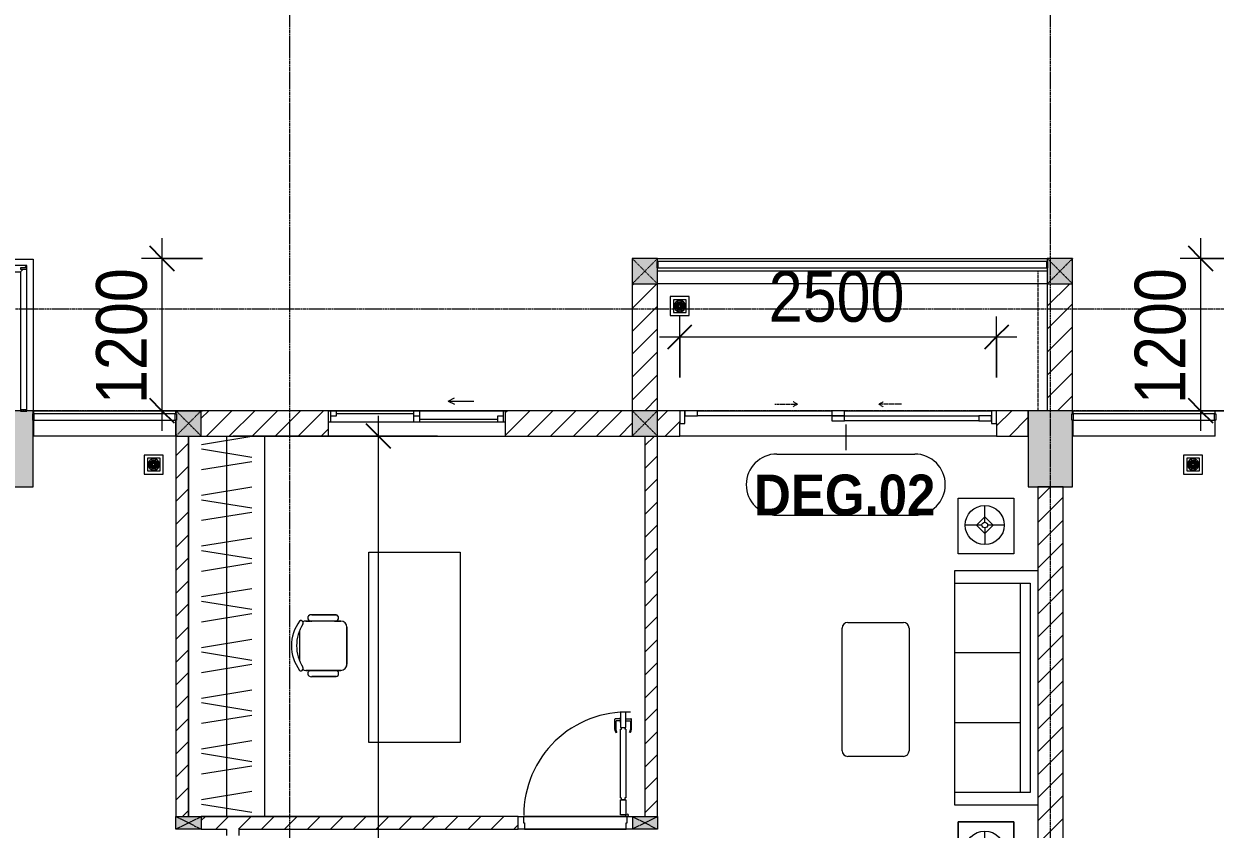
# Model space of a CAD drawing. Header units: millimetres. Extents: x 1591 to 239243, y -15958 to 82755.
# Drawn here: x 154851 to 164251, y 41237 to 47587 of the extents above; entities that cross this region are included whole.
import ezdxf

# ---------------------------------------------------------------- set-up
doc = ezdxf.new("R2010")
doc.units = ezdxf.units.MM
for name, pattern in [('Dash 1_8_', [6.35, 3.175, -3.175]), ('Dash_2_', [6, 3, -3]), ('Grid Line', [22.225, 12.7, -3.175, 3.175, -3.175])]:
    doc.linetypes.add(name, pattern=pattern)
for name, color, linetype, lineweight in [('0-1', 250, 'Continuous', 5), ('A-ANNO-DIMS', 211, 'Continuous', 9), ('A-ANNO-DIMS-160', 211, 'Continuous', 9), ('A-AREA', 32, 'Dash 1_8_', 9), ('A-DETL-GENF-1', 9, 'Continuous', 9), ('A-DOOR', 31, 'Continuous', 9), ('A-DOOR-1', 254, 'Continuous', 9), ('A-DOOR-2', 9, 'Continuous', 9), ('A-DOOR-FRAM', 31, 'Continuous', 9), ('A-DOOR-HDLN', 31, 'Dash_2_', 9), ('A-DOOR-IDEN', 31, 'Continuous', 9), ('A-FLOR-1', 7, 'Continuous', 9), ('A-FLOR-2', 9, 'Continuous', 9), ('A-FLOR-HRAL', 11, 'Continuous', 9), ('A-FLOR-HRAL-1', 254, 'Continuous', 9), ('A-FLOR-HRAL-2', 9, 'Continuous', 9), ('A-GLAZ', 151, 'Continuous', 9), ('A-WALL', 113, 'Continuous', 9), ('A-WALL-1', 253, 'Continuous', 18), ('A-WALL-2', 9, 'Continuous', 9), ('A-WALL-3', 113, 'Continuous', 18), ('A-WALL-PATT-1', 10, 'Continuous', 9), ('A-WALL-PATT-2', 111, 'Continuous', 9), ('I-FURN', 30, 'Continuous', 9), ('I-FURN-1', 254, 'Continuous', 9), ('M-EQPM-1', 254, 'Continuous', 9), ('S-COLS', 52, 'Continuous', 9), ('S-COLS-1', 52, 'Continuous', 5), ('S-COLS-2', 250, 'Continuous', 18), ('S-COLS-4', 254, 'Continuous', 9), ('S-COLS-5', 253, 'Continuous', 18), ('S-COLS-6', 52, 'Continuous', 18), ('S-COLS-HDLN', 52, 'Dash_2_', 9), ('S-COLS-HDLN-1', 9, 'Dash_2_', 9), ('S-GRID-1', 1, 'Grid Line', 9)]:
    doc.layers.add(name, color=color, linetype=linetype, lineweight=lineweight)
doc.styles.add('Arial_B_4', font='arialbd_0.ttf', dxfattribs={"width": 0.9, "height": 320})
doc.styles.add('UTM Avo', font='UTM Avo.ttf', dxfattribs={"width": 0.9, "height": 400})
doc.dimstyles.new('1_Dim_chi_tiet_2_5', dxfattribs={"dimscale": 304.8, "dimtxt": 399.720379, "dimasz": 0.629921, "dimexe": 0.524934, "dimexo": 0.0625, "dimgap": 0.052493, "dimtad": 1, "dimdec": 0, "dimrnd": 5, "dimzin": 0, "dimdsep": 46, "dimtxsty": 'UTM Avo', "dimblk1": 'OBLIQUE', "dimblk2": 'OBLIQUE', "dimsah": 1, "dimcen": 0.09, "dimdle": 0.524934, "dimazin": 0, "dimtfac": 1, "dimtdec": 4, "dimtix": 1, "dimtmove": 0, "dimatfit": 3, "dimfxl": 1.049869, "dimfxlon": 1, "dimtvp": 1, "dimtolj": 1, "dimtzin": 0, "dimarcsym": 2})
doc.dimstyles.new('1_Dim_chi_tiet_2_5_1', dxfattribs={"dimscale": 304.8, "dimtxt": 399.720379, "dimasz": 0.629921, "dimexe": 0.524934, "dimexo": 0.0625, "dimgap": 0.052493, "dimtad": 1, "dimdec": 0, "dimrnd": 5, "dimzin": 0, "dimdsep": 46, "dimtxsty": 'UTM Avo', "dimblk1": 'OBLIQUE', "dimblk2": 'OBLIQUE', "dimsah": 1, "dimcen": 0.09, "dimdle": 0.524934, "dimazin": 0, "dimtfac": 1, "dimtdec": 4, "dimtix": 1, "dimtmove": 0, "dimatfit": 3, "dimfxl": 1.049869, "dimfxlon": 1, "dimtvp": 1, "dimtolj": 1, "dimtzin": 0, "dimarcsym": 2})
pattern_1 = [(45, (0, 0), (-90.50967, 90.50967), [])]
pattern_2 = [(45, (101998.83, 0), (-90.50967, 90.50967), [])]

# ---------------------------------------------------------------- blocks, each defined once
blk = doc.blocks.new('NCV_TKTC_KET CAU_rvt-1-TKCS_MB TẦNG 5')
at = {"layer": 'S-COLS-1'}
for points in [[(52927.6, 43936.9), (52927.6, 44462), (52922.6, 44462), (52922.6, 44512), (52927.6, 44512), (52927.6, 44536.9), (52877.6, 44535.3), (52877.6, 44532.4), (52827.6, 44532.4), (52827.6, 44536.9), (52577.6, 44535.3), (52577.6, 43936.9), (52891.4, 43936.9)], [(61052.6, 43936.9), (61127.6, 43936.9), (61127.5, 44462), (61122.6, 44462), (61122.6, 44512), (61127.6, 44512), (61127.5, 44536.9), (60777.6, 44536.9), (60777.6, 43936.9), (60951.5, 43936.9)]]:
    blk.add_hatch(color=256, dxfattribs=at).paths.add_polyline_path(points)
at = {"layer": 'A-FLOR-1'}
for p, q in [((52932.6, 44535.3), (52927.6, 44535.3)), ((61132.6, 44536.9), (61127.6, 44536.9))]:
    blk.add_line(p, q, dxfattribs=at)
at = {"layer": 'S-COLS-2'}
for p, q in [((52927.6, 44536.9), (52877.6, 44536.9)), ((52927.6, 44512), (52927.6, 44536.9)), ((52927.6, 43936.9), (52927.6, 44462)), ((61127.6, 44536.9), (60777.6, 44536.9)), ((60777.6, 44536.9), (60777.6, 43936.9)), ((61127.6, 44512), (61127.6, 44536.9)), ((61127.6, 43936.9), (61127.6, 44462)), ((52577.6, 43936.9), (52927.6, 43936.9)), ((60777.6, 43936.9), (61127.6, 43936.9))]:
    blk.add_line(p, q, dxfattribs=at)
blk = doc.blocks.new('DOOR_CW_01 CANH MO-PANEL KINH - DIW_01-900x2200-CỬA GỖ VÂN LAMINATE-553375-TKCS_MB TẦNG 5')
at = {"layer": 'A-DETL-GENF-1'}
for p, q in [((-397, -182), (-397, -62)), ((-397, -62), (-357, -62)), ((-357, -62), (-357, -182)), ((-357, -182), (-397, -182)), ((-391, -196), (-391, -182)), ((-391, -182), (-363, -182)), ((-363, -182), (-363, -196)), ((-397, -196), (-391, -196)), ((-397, -738), (-397, -196)), ((-357, -196), (-363, -196)), ((-357, -196), (-357, -738)), ((-442, -737), (-442, -816.5)), ((-434, -799.5), (-434, -737)), ((-433.9, -711.2), (-427.3, -715.8)), ((-397, -738), (-391, -738)), ((-391, -752), (-391, -738)), ((-357, -738), (-363, -738)), ((-363, -738), (-363, -752)), ((-320.1, -711.2), (-326.7, -715.8)), ((-320, -799.5), (-320, -737)), ((-312, -737), (-312, -816.5)), ((-399, -820.5), (-438, -820.5)), ((-399, -803.5), (-430, -803.5)), ((-399, -792.2), (-399, -831.8)), ((-397, -792.2), (-399, -792.2)), ((-399, -831.8), (-397, -831.8)), ((-357, -752), (-397, -752)), ((-397, -752), (-397, -872)), ((-397, -792.2), (-397, -831.8)), ((-363, -752), (-391, -752)), ((-357, -872), (-357, -752)), ((-357, -792.2), (-357, -831.8)), ((-357, -792.2), (-355, -792.2)), ((-355, -831.8), (-357, -831.8)), ((-355, -792.2), (-355, -831.8)), ((-355, -803.5), (-324, -803.5)), ((-355, -820.5), (-316, -820.5)), ((-397, -872), (-357, -872))]:
    blk.add_line(p, q, dxfattribs=at)
blk.add_circle((-407, -60), 10, dxfattribs=at)
for centre, radius, start, end in [((-407, -60), 814, 268, 0), ((-397, -737), 45, 145, 180), ((-397, -737), 37, 145, 180), ((-357, -737), 37, 0, 35), ((-357, -737), 45, 360, 35), ((-438, -816.5), 4, 180, 270), ((-430, -799.5), 4, 180, 270), ((-324, -799.5), 4, 270, 0), ((-316, -816.5), 4, 270, 0)]:
    blk.add_arc(centre, radius, start, end, dxfattribs=at)
at = {"layer": 'A-DOOR-2'}
for p, q in [((-450, -50), (-450, 50)), ((-450, 50), (-400, 50)), ((-400, 50), (-400, 0)), ((400, 0), (400, 50)), ((400, 50), (450, 50)), ((450, 50), (450, -50)), ((-410, -50), (-450, -50)), ((-410, 0), (-410, -50)), ((-400, 0), (-410, 0)), ((-407, -50), (-382, -50)), ((410, 0), (400, 0)), ((410, -50), (410, 0)), ((450, -50), (410, -50))]:
    blk.add_line(p, q, dxfattribs=at)
blk = doc.blocks.new('TU DO LV A - TU DO LV A-V51-TKCS_MB TẦNG 5')
at = {"layer": 'I-FURN'}
for p, q in [((0, 0), (3000, 0)), ((4.3, -101), (68.9, -499)), ((169, -101), (104.4, -499)), ((202.5, -101), (267.1, -499)), ((404.3, -101), (468.9, -499)), ((569, -101), (504.4, -499)), ((602.5, -101), (667.1, -499)), ((804.3, -101), (868.9, -499)), ((969, -101), (904.4, -499)), ((1002.5, -101), (1067.1, -499)), ((1204.3, -101), (1268.9, -499)), ((1369, -101), (1304.4, -499)), ((1402.5, -101), (1467.1, -499)), ((1604.3, -101), (1668.9, -499)), ((1769, -101), (1704.4, -499)), ((1802.5, -101), (1867.1, -499)), ((2004.3, -101), (2068.9, -499)), ((2169, -101), (2104.4, -499)), ((2202.5, -101), (2267.1, -499)), ((2404.3, -101), (2468.9, -499)), ((2569, -101), (2504.4, -499)), ((2602.5, -101), (2667.1, -499)), ((2804.3, -101), (2868.9, -499)), ((2969, -101), (2904.4, -499)), ((0, -300), (3000, -300))]:
    blk.add_line(p, q, dxfattribs=at)
at = {"layer": 'I-FURN-1'}
blk.add_line((0, 0), (3000, 0), dxfattribs=at)
blk = doc.blocks.new('BAN LV A - BAN LV A_dwg_ban hoc2-348006-TKCS_MB TẦNG 5')
at = {"layer": 'I-FURN'}
for p, q in [((-194.4, 388.8), (-194.4, 113.4)), ((145.8, 437.4), (-145.8, 437.4)), ((194.4, 113.4), (194.4, 388.8)), ((-243, 354.4), (-243, 162)), ((194.4, 351.4), (194.4, 150.8)), ((243.7, 162), (243.7, 354.4)), ((-120.5, 64.8), (120.5, 64.8))]:
    blk.add_line(p, q, dxfattribs=at)
at = {"layer": 'I-FURN', "flags": 128}
blk.add_lwpolyline([(-737.8, 610.5), (-737.8, 1330.5), (-154.9, 1330.5), (762.2, 1330.5), (762.2, 610.5)], close=True, dxfattribs=at)
at = {"layer": 'I-FURN'}
for centre, radius, start, end in [((-145.8, 388.8), 48.6, 90, 180), ((145.8, 388.8), 48.6, 360, 90), ((-218.7, 347.3), 25.3, 343.7398, 163.7398), ((219.4, 347.3), 25.3, 16.2602, 170.70537), ((-218.7, 154.9), 25.3, 163.7398, 16.2602), ((-145.8, 113.4), 48.6, 180, 207.58444), ((145.8, 113.4), 48.6, 332.41556, 0), ((219.4, 154.9), 25.3, 189.29463, 16.2602), ((-180.2, 75.4), 17.8, 57.97259, 216.69006), ((0, 324), 324, 233.1301, 306.8699), ((0, 359.3), 318.2, 237.57575, 302.42425), ((180.2, 75.4), 17.8, 323.30994, 122.02741)]:
    blk.add_arc(centre, radius, start, end, dxfattribs=at)
blk = doc.blocks.new('BAN LV A - BAN LV A_dwg-348005-TKCS_MB TẦNG 5')
at = {"extrusion": (0, 0, -1), "zscale": -1, "rotation": 180}
blk.add_blockref('BAN LV A - BAN LV A_dwg_ban hoc2-348006-TKCS_MB TẦNG 5', (-729, 1383.7), dxfattribs=at)
blk = doc.blocks.new('BAN LV A - BAN LV A-401069-TKCS_MB TẦNG 5')
at = {"layer": 'I-FURN-1'}
for p, q in [((-8.8, -53.2), (1491.2, -53.2)), ((-8.8, -773.2), (-8.8, -53.2)), ((1491.2, -53.2), (1491.2, -773.2)), ((1491.2, -773.2), (-8.8, -773.2)), ((486, -1221.7), (486, -1029.3)), ((534.6, -1029.3), (534.6, -994.9)), ((583.2, -946.3), (874.8, -946.3)), ((923.4, -994.9), (923.4, -1032.3)), ((972.7, -1029.3), (972.7, -1221.7)), ((534.6, -1270.3), (534.6, -1235.9)), ((923.4, -1232.9), (923.4, -1270.3))]:
    blk.add_line(p, q, dxfattribs=at)
for centre, radius, start, end in [((510.3, -1036.4), 25.3, 16.2602, 163.7398), ((583.2, -994.9), 48.6, 90, 180), ((874.8, -994.9), 48.6, 0, 90), ((948.4, -1036.4), 25.3, 16.2602, 170.70537), ((510.3, -1228.8), 25.3, 163.7398, 343.7398), ((948.4, -1228.8), 25.3, 189.29463, 16.2602), ((548.9, -1308.3), 17.8, 119.40397, 216.69006), ((583.2, -1270.3), 48.6, 180, 207.58444), ((874.8, -1270.3), 48.6, 332.41556, 0), ((909.2, -1308.3), 17.8, 323.30994, 60.59603), ((729, -1059.7), 324, 233.1301, 306.8699)]:
    blk.add_arc(centre, radius, start, end, dxfattribs=at)
at = {"extrusion": (0, 0, -1), "zscale": -1, "rotation": 180}
blk.add_blockref('BAN LV A - BAN LV A_dwg-348005-TKCS_MB TẦNG 5', (0, 0), dxfattribs=at)
blk = doc.blocks.new('LOBBY_SOFA_1 - LOBBY_SOFA_1-V42-TKCS_MB TẦNG 5')
at = {"layer": 'I-FURN'}
for p, q in [((-2172.3, 1064.5), (-2172.3, 1504.5)), ((-2128.3, 1548.5), (-1160.3, 1548.5)), ((-1116.3, 1504.5), (-1116.3, 1064.5)), ((-1160.3, 1020.5), (-2128.3, 1020.5)), ((-2556, 660), (-708, 660)), ((-2556, 4.9), (-2556, 660)), ((-2457, 66), (-2457, 660)), ((-1907, 143), (-1907, 660)), ((-1357, 143), (-1357, 660)), ((-807, 660), (-807, 66)), ((-708, 660), (-708, 4.9)), ((-2688.2, 633.5), (-3128.2, 633.5)), ((-3128.2, 633.5), (-3128.2, 193.5)), ((-2915.4, 445), (-2915.4, 577)), ((-2688.2, 193.5), (-2688.2, 633.5)), ((-575.9, 633.5), (-135.9, 633.5)), ((-575.9, 193.5), (-575.9, 633.5)), ((-348.6, 445), (-348.6, 577)), ((-135.9, 633.5), (-135.9, 193.5)), ((-2981.4, 423), (-2915.4, 489)), ((-2915.4, 489), (-2849.4, 423)), ((-348.6, 489), (-414.6, 423)), ((-282.6, 423), (-348.6, 489)), ((-2937.4, 423), (-3069.4, 423)), ((-2915.4, 357), (-2981.4, 423)), ((-2849.4, 423), (-2915.4, 357)), ((-2915.4, 269), (-2915.4, 401)), ((-2893.4, 423), (-2761.4, 423)), ((-370.6, 423), (-502.6, 423)), ((-414.6, 423), (-348.6, 357)), ((-348.6, 357), (-282.6, 423)), ((-348.6, 269), (-348.6, 401)), ((-326.6, 423), (-194.6, 423)), ((-3128.2, 193.5), (-2688.2, 193.5)), ((-135.9, 193.5), (-575.9, 193.5)), ((-807, 143), (-2457, 143)), ((-807, 66), (-2457, 66))]:
    blk.add_line(p, q, dxfattribs=at)
for centre, radius in [((-2915.4, 423), 154), ((-348.6, 423), 154), ((-2915.4, 423), 22), ((-348.6, 423), 22)]:
    blk.add_circle(centre, radius, dxfattribs=at)
for centre, start, end in [((-2128.3, 1504.5), 90, 180), ((-1160.3, 1504.5), 0, 90), ((-2128.3, 1064.5), 180, 270), ((-1160.3, 1064.5), 270, 0)]:
    blk.add_arc(centre, 44, start, end, dxfattribs=at)
at = {"layer": 'I-FURN-1'}
for p, q in [((-2172.3, 1064.5), (-2172.3, 1504.5)), ((-2128.3, 1548.5), (-1160.3, 1548.5)), ((-1116.3, 1504.5), (-1116.3, 1064.5)), ((-1160.3, 1020.5), (-2128.3, 1020.5)), ((-2556, 660), (-708, 660)), ((-2556, 4.9), (-2556, 660)), ((-708, 660), (-708, 4.9)), ((-3128.2, 633.5), (-2688.2, 633.5)), ((-3128.2, 193.5), (-3128.2, 633.5)), ((-2688.2, 633.5), (-2688.2, 193.5)), ((-575.9, 633.5), (-135.9, 633.5)), ((-575.9, 193.5), (-575.9, 633.5)), ((-135.9, 633.5), (-135.9, 193.5)), ((-2688.2, 193.5), (-3128.2, 193.5)), ((-135.9, 193.5), (-575.9, 193.5))]:
    blk.add_line(p, q, dxfattribs=at)
for centre, start, end in [((-2128.3, 1504.5), 90, 180), ((-1160.3, 1504.5), 0, 90), ((-2128.3, 1064.5), 180, 270), ((-1160.3, 1064.5), 270, 0)]:
    blk.add_arc(centre, 44, start, end, dxfattribs=at)
blk = doc.blocks.new('THU NUOC - THU NUOC-461820-TKCS_MB TẦNG 5')
at = {"layer": 'M-EQPM-1'}
for p, q in [((-66.3, 70.6), (-66.3, -79.4)), ((83.7, 70.6), (-66.3, 70.6)), ((58.7, 45.6), (-41.3, 45.6)), ((-41.3, 45.6), (-41.3, -54.4)), ((-23.3, 10.8), (40.9, 10.8)), ((40.9, 4.8), (-23.3, 4.8)), ((-11, 23.3), (28.5, 23.3)), ((28.5, 17.3), (-11, 17.3)), ((-1.1, 35.6), (18.5, 35.6)), ((18.5, 29.6), (-1.1, 29.6)), ((58.7, -54.4), (58.7, 45.6)), ((83.7, -79.4), (83.7, 70.6)), ((-66.3, -79.4), (83.7, -79.4)), ((-41.3, -54.4), (58.7, -54.4)), ((-23.3, -1.2), (0.7, -1.2)), ((0.7, -7.2), (-23.3, -7.2)), ((-23.3, -13.6), (40.9, -13.6)), ((40.9, -19.6), (-23.3, -19.6)), ((-11, -26.1), (28.5, -26.1)), ((28.5, -32.1), (-11, -32.1)), ((-1.1, -38.5), (18.5, -38.5)), ((18.5, -44.5), (-1.1, -44.5)), ((0.7, -1.2), (0.7, -7.2)), ((16.7, -1.2), (40.9, -1.2)), ((16.7, -7.2), (16.7, -1.2)), ((40.9, -7.2), (16.7, -7.2))]:
    blk.add_line(p, q, dxfattribs=at)
for centre, radius, start, end in [((8.7, -4.4), 45, 0, 180), ((8.7, -4.4), 45, 0, 180), ((-23.3, 7.8), 3, 90, 270), ((-11, 20.3), 3, 90, 270), ((-1.1, 32.6), 3, 90, 270), ((18.5, 32.6), 3, 270, 90), ((28.5, 20.3), 3, 270, 90), ((40.9, 7.8), 3, 270, 90), ((8.7, -4.4), 45, 180, 360), ((8.7, -4.4), 45, 180, 360), ((-23.3, -4.2), 3, 90, 270), ((-23.3, -16.6), 3, 90, 270), ((-11, -29.1), 3, 90, 270), ((-1.1, -41.5), 3, 90, 270), ((18.5, -41.5), 3, 270, 90), ((28.5, -29.1), 3, 270, 90), ((40.9, -4.2), 3, 270, 90), ((40.9, -16.6), 3, 270, 90)]:
    blk.add_arc(centre, radius, start, end, dxfattribs=at)
blk = doc.blocks.new('Railing - 50 x 10mm-901205-TKCS_MB TẦNG 5')
at = {"layer": 'A-FLOR-HRAL-2'}
for p, q in [((25, 5), (-25, 5)), ((-25, 5), (-25, -5)), ((25, -5), (25, 5)), ((-25, -5), (25, -5))]:
    blk.add_line(p, q, dxfattribs=at)
blk = doc.blocks.new('Railing - Railing-990885-TKCS_MB TẦNG 5')
at = {"layer": 'A-FLOR-HRAL-2'}
for p, q in [((31139.1, 35251.3), (30024.1, 35251.3)), ((30024.1, 35201.3), (31139.1, 35201.3))]:
    blk.add_line(p, q, dxfattribs=at)
at = {"extrusion": (0, 0, -1), "zscale": -1, "rotation": 270}
for p in [(-30019.1, 35226.3), (-31144.1, 35226.3)]:
    blk.add_blockref('Railing - 50 x 10mm-901205-TKCS_MB TẦNG 5', p, dxfattribs=at)
blk = doc.blocks.new('G1_SOF - BO TRU - 100x200-V80-TKCS_MB TẦNG 5')
at = {"layer": 'S-COLS'}
blk.add_hatch(color=256, dxfattribs=at).paths.add_polyline_path([(-50, 0), (-50, -98.4), (50, -98.4), (50, 100), (-50, 100)])
at = {"layer": 'S-COLS-5'}
for p, q in [((-50, 100), (50, 100)), ((-50, -98.4), (-50, 100)), ((50, 100), (50, -98.4))]:
    blk.add_line(p, q, dxfattribs=at)
at = {"layer": 'S-COLS-HDLN-1'}
for p, q in [((50, -100), (-50, 100)), ((-50, -100), (50, 100))]:
    blk.add_line(p, q, dxfattribs=at)
blk = doc.blocks.new('G1_SOF - BO TRU - 100x200-746114-TKCS_MB TẦNG 5')
at = {"layer": 'S-COLS'}
blk.add_hatch(color=256, dxfattribs=at).paths.add_polyline_path([(50, -100), (50, 100), (-50, 100), (-50, -100)])
at = {"layer": 'S-COLS-5'}
for p, q in [((-50, 100), (50, 100)), ((-50, -100), (-50, 100)), ((50, 100), (50, -100)), ((50, -100), (-50, -100))]:
    blk.add_line(p, q, dxfattribs=at)
at = {"layer": 'S-COLS-HDLN-1'}
for p, q in [((50, -100), (-50, 100)), ((-50, -100), (50, 100))]:
    blk.add_line(p, q, dxfattribs=at)
blk = doc.blocks.new('Railing - Railing-991078-TKCS_MB TẦNG 5')
at = {"layer": 'A-FLOR-HRAL-2'}
for p, q in [((39339.1, 35251.3), (38224.1, 35251.3)), ((38224.1, 35201.3), (39339.1, 35201.3))]:
    blk.add_line(p, q, dxfattribs=at)
at = {"extrusion": (0, 0, -1), "zscale": -1, "rotation": 270}
for p in [(-38219.1, 35226.3), (-39344.1, 35226.3)]:
    blk.add_blockref('Railing - 50 x 10mm-901205-TKCS_MB TẦNG 5', p, dxfattribs=at)
blk = doc.blocks.new('NCV_TKTC_TANG 5_rvt-1-TKCS_MB TẦNG 5')
at = {"layer": 'A-WALL-PATT-1'}
h = blk.add_hatch(dxfattribs=at)
h.set_pattern_fill('FP_1', color=256, style=0, pattern_type=2)
h.set_pattern_definition(pattern_1)
h.paths.add_polyline_path([(54052.6, 41336.9), (54152.6, 41336.9), (54152.6, 44336.9), (54052.6, 44336.9), (54052.6, 41336.9)])
h = blk.add_hatch(dxfattribs=at)
h.set_pattern_fill('FP_1', color=256, style=0, pattern_type=2)
h.set_pattern_definition(pattern_1)
h.paths.add_polyline_path([(57852.6, 41336.9), (57852.6, 44336.9), (57752.6, 44336.9), (57752.6, 41336.9)])
h = blk.add_hatch(dxfattribs=at)
h.set_pattern_fill('FP_1', color=256, style=0, pattern_type=2)
h.set_pattern_definition(pattern_1)
h.paths.add_polyline_path([(54252.6, 41236.9), (56754.2, 41236.9), (56754.2, 41336.9), (54252.6, 41336.9), (54252.6, 41303.6)])
at = {"layer": 'A-FLOR-2'}
for p, q in [((60927.6, 45536.9), (57852.6, 45536.9)), ((52932.6, 44336.9), (52927.6, 44336.9)), ((54152.6, 44336.9), (54152.6, 41336.9)), ((54752.6, 44336.9), (54503.4, 44336.9)), ((55252.6, 44336.9), (54752.6, 44336.9)), ((56115.4, 44336.9), (55252.6, 44336.9)), ((60527.6, 44336.9), (58027.6, 44336.9)), ((61132.6, 44336.9), (61127.6, 44336.9)), ((54152.6, 41336.9), (54252.6, 41336.9)), ((54252.6, 41336.9), (54752.6, 41336.9)), ((54752.6, 41336.9), (56115.4, 41336.9)), ((56794.2, 41336.9), (57614.2, 41336.9)), ((57614.2, 41336.9), (56794.2, 41336.9)), ((56804.2, 41236.9), (57604.2, 41236.9))]:
    blk.add_line(p, q, dxfattribs=at)
at = {"layer": 'A-WALL-1'}
for p, q in [((54052.6, 44336.9), (54052.6, 41336.9)), ((54152.6, 41336.9), (54152.6, 44336.9)), ((57752.6, 44336.9), (57752.6, 41336.9)), ((57852.6, 41336.9), (57852.6, 44336.9)), ((56754.2, 41336.9), (54252.6, 41336.9)), ((54252.6, 41236.9), (54452.6, 41236.9)), ((54452.6, 41236.9), (54452.6, 41186.9)), ((54552.6, 41236.9), (56754.2, 41236.9)), ((54552.6, 41186.9), (54552.6, 41236.9))]:
    blk.add_line(p, q, dxfattribs=at)
at = {"layer": 'A-WALL-2'}
for p, q in [((52932.6, 44536.9), (54052.2, 44536.9)), ((52932.6, 44512), (52932.6, 44536.9)), ((52932.6, 44336.9), (52932.6, 44462)), ((54052.2, 44512), (54052.2, 44536.9)), ((54052.2, 44336.9), (54052.2, 44462)), ((61132.6, 44536.9), (62252.2, 44536.9)), ((61132.6, 44512), (61132.6, 44536.9)), ((61132.6, 44336.9), (61132.6, 44462)), ((62252.2, 44512), (62252.2, 44536.9)), ((62252.2, 44336.9), (62252.2, 44462)), ((54052.2, 44336.9), (52932.6, 44336.9)), ((62252.2, 44336.9), (61132.6, 44336.9)), ((56794.2, 41336.9), (57614.2, 41336.9)), ((57604.2, 41236.9), (56804.2, 41236.9))]:
    blk.add_line(p, q, dxfattribs=at)
at = {"layer": 'A-DOOR-1', "rotation": 180}
blk.add_blockref('DOOR_CW_01 CANH MO-PANEL KINH - DIW_01-900x2200-CỬA GỖ VÂN LAMINATE-553375-TKCS_MB TẦNG 5', (57204.2, 41286.9), dxfattribs=at)
at = {"layer": 'A-FLOR-HRAL-1'}
for name in ['Railing - Railing-990885-TKCS_MB TẦNG 5', 'Railing - Railing-991078-TKCS_MB TẦNG 5']:
    blk.add_blockref(name, (22908.5, 9260.7), dxfattribs=at)
at = {"layer": 'I-FURN-1'}
for name, p, rotation in [('TU DO LV A - TU DO LV A-V51-TKCS_MB TẦNG 5', (54752.6, 44336.9), 270.0000000000002), ('LOBBY_SOFA_1 - LOBBY_SOFA_1-V42-TKCS_MB TẦNG 5', (60857.5, 43983.4), 89.99999999999972), ('BAN LV A - BAN LV A-401069-TKCS_MB TẦNG 5', (56347.4, 43412.7), 270.0000000000005)]:
    blk.add_blockref(name, p, dxfattribs=dict(at, rotation=rotation))
at = {"layer": 'M-EQPM-1'}
for p, rotation in [((58032.6, 45370.7), 269.9999999999999), ((53882.6, 44120.7), 270.0000000000002), ((62082.6, 44120.7), 270.0000000000002)]:
    blk.add_blockref('THU NUOC - THU NUOC-461820-TKCS_MB TẦNG 5', p, dxfattribs=dict(at, rotation=rotation))
at = {"layer": 'S-COLS-4', "rotation": 270.0000000000007}
for name, p in [('G1_SOF - BO TRU - 100x200-746114-TKCS_MB TẦNG 5', (54152.6, 41286.9)), ('G1_SOF - BO TRU - 100x200-V80-TKCS_MB TẦNG 5', (57752.6, 41286.9))]:
    blk.add_blockref(name, p, dxfattribs=at)
blk = doc.blocks.new('G1_SOF - BO TRU - 200x200-V20-TKCS_MB TẦNG 5')
at = {"layer": 'S-COLS'}
blk.add_hatch(color=256, dxfattribs=at).paths.add_polyline_path([(-100, -100), (100, -100), (100, 25.4), (95, 25.4), (95, 75.4), (100, 75.4), (100, 100), (-100, 100)])
at = {"layer": 'S-COLS-6'}
for p, q in [((100, 100), (-100, 100)), ((-100, 100), (-100, -100)), ((100, 75.4), (100, 100)), ((100, -100), (100, 25.4)), ((-100, -100), (100, -100))]:
    blk.add_line(p, q, dxfattribs=at)
at = {"layer": 'S-COLS-HDLN'}
for p, q in [((100, 100), (-100, -100)), ((-100, 100), (100, -100))]:
    blk.add_line(p, q, dxfattribs=at)
blk = doc.blocks.new('G1_SOF - BO TRU - 200x200-V21-TKCS_MB TẦNG 5')
at = {"layer": 'S-COLS'}
blk.add_hatch(color=256, dxfattribs=at).paths.add_polyline_path([(100, -100), (99.9, 100), (-100, 100), (-100, 75.4), (-95, 75.4), (-95, 25.4), (-100, 25.4), (-100, -100), (99.9, -100)])
at = {"layer": 'S-COLS-6'}
for p, q in [((100, 100), (-100, 100)), ((-100, 100), (-100, 75.4)), ((100, -100), (100, 100)), ((-100, 25.4), (-100, -100)), ((-100, -100), (100, -100))]:
    blk.add_line(p, q, dxfattribs=at)
at = {"layer": 'S-COLS-HDLN'}
for p, q in [((100, 100), (-100, -100)), ((-100, 100), (100, -100))]:
    blk.add_line(p, q, dxfattribs=at)
blk = doc.blocks.new('G1_SOF - BO TRU - 200x200-V24-TKCS_MB TẦNG 5')
at = {"layer": 'S-COLS'}
blk.add_hatch(color=256, dxfattribs=at).paths.add_polyline_path([(-75.8, -100), (100, -100), (100, 100), (-100, 99.4), (-100, 75.1), (-95.2, 75.1), (-95.2, 25.1), (-100, 25.1), (-100, -100)])
at = {"layer": 'S-COLS-6'}
for p, q in [((100, 100), (-100, 100)), ((-100, 100), (-100, 75.1)), ((100, -100), (100, 100)), ((-100, 25.1), (-100, -100)), ((-100, -100), (100, -100))]:
    blk.add_line(p, q, dxfattribs=at)
at = {"layer": 'S-COLS-HDLN'}
for p, q in [((100, 100), (-100, -100)), ((-100, 100), (100, -100))]:
    blk.add_line(p, q, dxfattribs=at)
blk = doc.blocks.new('G1_SOF - BO TRU - 200x200-3055083-TKCS_MB TẦNG 5')
at = {"layer": 'S-COLS'}
blk.add_hatch(color=256, dxfattribs=at).paths.add_polyline_path([(100, -100), (100, 100), (-100, 100), (-100, -100), (8.4, -100)])
at = {"layer": 'S-COLS-6'}
for p, q in [((100, 100), (-100, 100)), ((-100, 100), (-100, -100)), ((100, -100), (100, 100)), ((-100, -100), (100, -100))]:
    blk.add_line(p, q, dxfattribs=at)
at = {"layer": 'S-COLS-HDLN'}
for p, q in [((100, 100), (-100, -100)), ((-100, 100), (100, -100))]:
    blk.add_line(p, q, dxfattribs=at)
blk = doc.blocks.new('1_FAMILY RVT - W01-WxH 1400x1400xmm-389822-TKCS_MB TẦNG 5')
at = {"layer": 'A-GLAZ'}
for p, q in [((248.4, 172.39), (299.2, 197.79)), ((-700, 96.19), (-700, -103.81)), ((700, 96.19), (-700, 96.19)), ((-700, 96.19), (-636.5, 96.19)), ((-680.95, 96.19), (-680.95, 7.29)), ((-636.5, 96.19), (-22.225, 96.19)), ((-636.5, 96.19), (-636.5, 51.74)), ((-22.225, 7.29), (-22.225, 96.19)), ((-22.225, 96.19), (22.225, 96.19)), ((22.225, 96.19), (680.95, 96.19)), ((22.225, 96.19), (22.225, 7.29)), ((248.4, 172.39), (299.2, 146.99)), ((248.4, 172.39), (451.6, 172.39)), ((680.95, 96.19), (700, 96.19)), ((680.95, 96.19), (680.95, 7.29)), ((700, -103.81), (700, 96.19)), ((-700, 7.29), (-680.95, 7.29)), ((-636.5, 51.74), (-680.95, 51.74)), ((-680.95, 7.29), (-22.225, 7.29)), ((-636.5, 73.965), (-22.225, 73.965)), ((22.225, 51.74), (-22.225, 51.74)), ((-22.225, 7.29), (22.225, 7.29)), ((22.225, 29.515), (636.5, 29.515)), ((22.225, 7.29), (636.5, 7.29)), ((636.5, 51.74), (636.5, 7.29)), ((680.95, 51.74), (636.5, 51.74)), ((636.5, 7.29), (700, 7.29)), ((-700, -103.81), (700, -103.81))]:
    blk.add_line(p, q, dxfattribs=at)
blk = doc.blocks.new('DEG_02-DEG_03 - DEG_02-2500x2400mm-CỬA ĐI 02 CÁNH TRƯỢT-625766-TKCS_MB TẦNG 5')
at = {"layer": 'A-DOOR'}
for p, q in [((-1110, 100), (-1210, 100)), ((-1210, 100), (-1210, 60)), ((-1110, 60), (-1110, 100)), ((-1110, 100), (-50, 100)), ((50, 100), (-50, 100)), ((-50, 100), (-50, 60)), ((50, 60), (50, 100)), ((-1210, 60), (-1110, 60)), ((-50, 60), (-1110, 60)), ((50, 60), (-50, 60)), ((-50, 60), (-50, 20)), ((-50, 60), (50, 60)), ((-50, 20), (50, 20)), ((50, 20), (50, 60)), ((50, 60), (1110, 60)), ((1110, 20), (50, 20)), ((1210, 60), (1110, 60)), ((1110, 60), (1110, 20)), ((1110, 20), (1210, 20)), ((1210, 20), (1210, 60))]:
    blk.add_line(p, q, dxfattribs=at)
at = {"layer": 'A-DOOR-FRAM'}
for p, q in [((-1210, 100), (-1250, 100)), ((-1250, 100), (-1250, 0)), ((-1210, 0), (-1210, 100)), ((1250, 100), (1210, 100)), ((1210, 100), (1210, 0)), ((1250, 0), (1250, 100)), ((-1250, 0), (-1210, 0)), ((1210, 0), (1250, 0))]:
    blk.add_line(p, q, dxfattribs=at)
at = {"layer": 'A-DOOR-HDLN'}
for p, q in [((-500.4, 151.1), (-320.4, 151.1)), ((-320.4, 151.1), (-355, 171.1)), ((-320.4, 151.1), (-355, 131.1)), ((320.4, 151.1), (355, 171.1)), ((320.4, 151.1), (355, 131.1)), ((500.4, 151.1), (320.4, 151.1))]:
    blk.add_line(p, q, dxfattribs=at)
blk = doc.blocks.new('Railing - 50 x 10mm-1251311-TKCS_MB TẦNG 5')
at = {"layer": 'A-FLOR-HRAL'}
for p, q in [((25, 5), (-25, 5)), ((-25, 5), (-25, -5)), ((25, -5), (25, 5)), ((-25, -5), (25, -5))]:
    blk.add_line(p, q, dxfattribs=at)
blk = doc.blocks.new('Railing - Railing-3262206-TKCS_MB TẦNG 5')
at = {"layer": 'A-FLOR-HRAL'}
for p, q in [((60922.6, 45712.4), (57857.6, 45712.4)), ((57857.6, 45662.4), (60922.6, 45662.4))]:
    blk.add_line(p, q, dxfattribs=at)
at = {"rotation": 90}
for p in [(57852.6, 45687.4), (60927.6, 45687.4)]:
    blk.add_blockref('Railing - 50 x 10mm-1251311-TKCS_MB TẦNG 5', p, dxfattribs=at)
blk = doc.blocks.new('Railing - Railing-3262220-TKCS_MB TẦNG 5')
at = {"layer": 'A-FLOR-HRAL'}
for p, q in [((52877.6, 45682), (48857.6, 45682)), ((48857.6, 45632), (52827.6, 45632)), ((52847.6, 45652), (52827.6, 45632)), ((52827.6, 45632), (52827.6, 44542.4)), ((52877.6, 45682), (52857.6, 45662)), ((52877.6, 45662), (52877.6, 45682)), ((52877.6, 44542.4), (52877.6, 45652))]:
    blk.add_line(p, q, dxfattribs=at)
for p, rotation in [((48852.6, 45657), 270), ((52852.6, 45657), 180), ((52852.6, 44537.4), 180)]:
    blk.add_blockref('Railing - 50 x 10mm-1251311-TKCS_MB TẦNG 5', p, dxfattribs=dict(rotation=rotation))
blk = doc.blocks.new('DIMBLOCK92-TKCS_MB TẦNG 5')
at = {"layer": 'A-ANNO-DIMS-160'}
for p, q in [((157648.7, 35577.4), (157648.7, 44496.9)), ((157328.7, 44336.9), (157808.7, 44336.9)), ((157648.7, 44336.9), (157328.7, 44336.9)), ((157328.7, 35737.4), (157808.7, 35737.4)), ((157648.7, 35737.4), (157328.7, 35737.4))]:
    blk.add_line(p, q, dxfattribs=at)
at = {"layer": 'A-ANNO-DIMS-160', "lineweight": 25}
for p, q in [((157648.7, 44336.9), (157552.7, 44432.9)), ((157648.7, 44336.9), (157744.7, 44240.9)), ((157648.7, 35737.4), (157552.7, 35833.4)), ((157648.7, 35737.4), (157744.7, 35641.4))]:
    blk.add_line(p, q, dxfattribs=at)
at = {"layer": 'A-ANNO-DIMS-160', "color": 0, "insert": (157129.1, 39489.4), "char_height": 400, "width": 1314.636, "attachment_point": 1, "rotation": 90, "line_spacing_factor": 1.110334, "style": 'UTM Avo'}
blk.add_mtext('8600', dxfattribs=at)
blk = doc.blocks.new('_Oblique')
at = {"color": 0, "linetype": 'ByBlock', "lineweight": -2}
blk.add_line((-0.5, -0.5), (0.5, 0.5), dxfattribs=at)
blk = doc.blocks.new('DIMBLOCK130-TKCS_MB TẦNG 5')
at = {"layer": 'A-ANNO-DIMS-160'}
for p, q in [((160026.4, 44798.5), (160026.4, 45278.5)), ((162526.4, 44798.5), (162526.4, 45278.5)), ((159866.4, 45118.5), (162686.4, 45118.5)), ((160026.4, 45118.5), (160026.4, 44798.5)), ((162526.4, 45118.5), (162526.4, 44798.5))]:
    blk.add_line(p, q, dxfattribs=at)
at = {"layer": 'A-ANNO-DIMS-160', "lineweight": 25}
for p, q in [((160026.4, 45118.5), (160122.4, 45214.5)), ((162526.4, 45118.5), (162622.4, 45214.5)), ((160026.4, 45118.5), (159930.4, 45022.5)), ((162526.4, 45118.5), (162430.4, 45022.5))]:
    blk.add_line(p, q, dxfattribs=at)
at = {"layer": 'A-ANNO-DIMS-160', "color": 0, "insert": (160728.6, 45638.1), "char_height": 400, "width": 1314.636, "attachment_point": 1, "line_spacing_factor": 1.110334, "style": 'UTM Avo'}
blk.add_mtext('2500', dxfattribs=at)
blk = doc.blocks.new('STN_Door Tag - STN_Door Tag-1788670-TKCS_MB TẦNG 5')
at = {"layer": 'A-DOOR-IDEN'}
for p, q in [((-3.37, 1.495), (3.431, 1.495)), ((-3.37, -1.524), (3.431, -1.524))]:
    blk.add_line(p, q, dxfattribs=at)
for centre, start, end in [((-3.37, -0.015), 90, 270), ((3.431, -0.015), 270, 90)]:
    blk.add_arc(centre, 1.509, start, end, dxfattribs=at)
blk = doc.blocks.new('DIMBLOCK299-TKCS_MB TẦNG 5')
at = {"layer": 'A-ANNO-DIMS-160'}
for p, q in [((155941.1, 45896.9), (155941.1, 44376.9)), ((156261.1, 45736.9), (155781.1, 45736.9)), ((155941.1, 45736.9), (156261.1, 45736.9)), ((156261.1, 44536.9), (155781.1, 44536.9)), ((155941.1, 44536.9), (156261.1, 44536.9))]:
    blk.add_line(p, q, dxfattribs=at)
at = {"layer": 'A-ANNO-DIMS-160', "lineweight": 25}
for p, q in [((155941.1, 45736.9), (155845.1, 45832.9)), ((155941.1, 45736.9), (156037.1, 45640.9)), ((155941.1, 44536.9), (155845.1, 44632.9)), ((155941.1, 44536.9), (156037.1, 44440.9))]:
    blk.add_line(p, q, dxfattribs=at)
at = {"layer": 'A-ANNO-DIMS-160', "color": 0, "insert": (155421.5, 44589.2), "char_height": 400, "width": 1314.636, "attachment_point": 1, "rotation": 90, "line_spacing_factor": 1.110334, "style": 'UTM Avo'}
blk.add_mtext('1200', dxfattribs=at)
blk = doc.blocks.new('DIMBLOCK300-TKCS_MB TẦNG 5')
at = {"layer": 'A-ANNO-DIMS-160'}
for p, q in [((164136, 45896.9), (164136, 44376.9)), ((164456, 45736.9), (163976, 45736.9)), ((164136, 45736.9), (164456, 45736.9)), ((164456, 44536.9), (163976, 44536.9)), ((164136, 44536.9), (164456, 44536.9))]:
    blk.add_line(p, q, dxfattribs=at)
at = {"layer": 'A-ANNO-DIMS-160', "lineweight": 25}
for p, q in [((164136, 45736.9), (164040, 45832.9)), ((164136, 45736.9), (164232, 45640.9)), ((164136, 44536.9), (164040, 44632.9)), ((164136, 44536.9), (164232, 44440.9))]:
    blk.add_line(p, q, dxfattribs=at)
at = {"layer": 'A-ANNO-DIMS-160', "color": 0, "insert": (163616.3, 44589.2), "char_height": 400, "width": 1314.636, "attachment_point": 1, "rotation": 90, "line_spacing_factor": 1.110334, "style": 'UTM Avo'}
blk.add_mtext('1200', dxfattribs=at)

msp = doc.modelspace()

# ---------------------------------------------------------------- hatches: boundary and pattern name
at = {"layer": 'A-WALL-PATT-2'}
h = msp.add_hatch(dxfattribs=at)
h.set_pattern_fill('FP_1', color=256, style=0, pattern_type=2)
h.set_pattern_definition(pattern_2)
h.paths.add_polyline_path([(159726.3, 44536.9), (159851.4, 44536.9), (159851.4, 45536.9), (159651.4, 45536.9), (159651.4, 44536.9)])
h = msp.add_hatch(dxfattribs=at)
h.set_pattern_fill('FP_1', color=256, style=0, pattern_type=2)
h.set_pattern_definition(pattern_2)
h.paths.add_polyline_path([(162950.3, 44537.4), (163126.4, 44537.4), (163126.3, 45536.9), (162926.4, 45536.9), (162926.4, 44537.4)])
h = msp.add_hatch(dxfattribs=at)
h.set_pattern_fill('FP_1', color=256, style=0, pattern_type=2)
h.set_pattern_definition(pattern_2)
h.paths.add_polyline_path([(156751.4, 44336.9), (157251.4, 44336.9), (157251.4, 44536.9), (156251.4, 44536.9), (156251.4, 44336.9), (156502.2, 44336.9)])
h.paths.add_polyline_path([(159651.4, 44336.9), (159651.4, 44536.9), (158651.4, 44536.9), (158651.4, 44336.9)])
h.paths.add_polyline_path([(156051.4, 44336.9), (156051.4, 44336.9), (156051.4, 44462)])
h.paths.add_polyline_path([(156051.4, 44512), (156051.4, 44512), (156051.4, 44535.3)])
h = msp.add_hatch(dxfattribs=at)
h.set_pattern_fill('FP_1', color=256, style=0, pattern_type=2)
h.set_pattern_definition(pattern_2)
h.paths.add_polyline_path([(159986.4, 44336.9), (160026.4, 44336.9), (160026.4, 44536.9), (159851.4, 44536.9), (159851.4, 44336.9)])
h.paths.add_polyline_path([(162776.4, 44336.9), (162776.4, 44536.9), (162526.4, 44536.9), (162526.4, 44336.9)])
h = msp.add_hatch(dxfattribs=at)
h.set_pattern_fill('FP_1', color=256, style=0, pattern_type=2)
h.set_pattern_definition(pattern_2)
h.paths.add_polyline_path([(162950.3, 40236.9), (163051.4, 40237.8), (163051.4, 43936.9), (162851.4, 43936.9), (162851.4, 40236.9)])

# ---------------------------------------------------------------- linework, layer by layer
at = {"layer": 'A-AREA'}
msp.add_line((162851.4, 45637.4), (162851.4, 44536.9), dxfattribs=at)
at = {"layer": 'A-DOOR-IDEN'}
msp.add_line((161336.2, 44428.1), (161336.5, 44224.9), dxfattribs=at)
at = {"layer": 'A-WALL'}
for p, q in [((150851.5, 45732), (154926.4, 45732)), ((154926.4, 45732), (154926.4, 44536.9)), ((159851.4, 45737.4), (162926.4, 45737.4)), ((162926.4, 45637.4), (159851.4, 45637.4)), ((161326.4, 44536.9), (162486.4, 44536.9)), ((162526.4, 44336.9), (160026.4, 44336.9))]:
    msp.add_line(p, q, dxfattribs=at)
at = {"layer": 'A-WALL-3'}
for p, q in [((159851.4, 45737.4), (159651.4, 45737.4)), ((163126.4, 45737.4), (162926.4, 45737.4)), ((159651.4, 45536.9), (159651.4, 44536.9)), ((159851.4, 44536.9), (159851.4, 45536.9)), ((162926.4, 45536.9), (162926.4, 44537.4)), ((163126.4, 44537.4), (163126.4, 45536.9)), ((157251.4, 44536.9), (156251.4, 44536.9)), ((159651.4, 44536.9), (158651.4, 44536.9)), ((160026.4, 44536.9), (159851.4, 44536.9)), ((162776.4, 44536.9), (162526.4, 44536.9)), ((162776.4, 44336.9), (162776.4, 44536.9)), ((162926.4, 44537.4), (163126.4, 44537.4)), ((160026.4, 44336.9), (160026.4, 44436.9)), ((162526.4, 44436.9), (162526.4, 44336.9)), ((156251.4, 44336.9), (157251.4, 44336.9)), ((158651.4, 44336.9), (159651.4, 44336.9)), ((159851.4, 44336.9), (160026.4, 44336.9)), ((162526.4, 44336.9), (162776.4, 44336.9)), ((162851.4, 43936.9), (162851.4, 40236.9)), ((163051.4, 43936.9), (162851.4, 43936.9)), ((163051.4, 40236.9), (163051.4, 43936.9))]:
    msp.add_line(p, q, dxfattribs=at)
at = {"layer": 'S-GRID-1'}
for p, q in [((156951.4, 19118.3), (156951.4, 76659.6)), ((162951.4, 19118.3), (162951.4, 76659.6)), ((227946.4, 45336.9), (138442.9, 45336.9)), ((229978.4, 44536.9), (136410.9, 44536.9))]:
    msp.add_line(p, q, dxfattribs=at)

# ---------------------------------------------------------------- block references
at = {"layer": '0-1'}
for name in ['NCV_TKTC_KET CAU_rvt-1-TKCS_MB TẦNG 5', 'NCV_TKTC_TANG 5_rvt-1-TKCS_MB TẦNG 5']:
    msp.add_blockref(name, (101998.8, 0), dxfattribs=at)
at = {"layer": 'A-DOOR'}
msp.add_blockref('DEG_02-DEG_03 - DEG_02-2500x2400mm-CỬA ĐI 02 CÁNH TRƯỢT-625766-TKCS_MB TẦNG 5', (161276.4, 44436.9), dxfattribs=at)
at = {"layer": 'A-DOOR-IDEN', "xscale": 159.9999999999999, "yscale": 159.9999999999999, "zscale": 159.9999999999999}
msp.add_blockref('STN_Door Tag - STN_Door Tag-1788670-TKCS_MB TẦNG 5', (161331.6, 43956), dxfattribs=at)
at = {"layer": 'A-FLOR-HRAL'}
for name in ['Railing - Railing-3262206-TKCS_MB TẦNG 5', 'Railing - Railing-3262220-TKCS_MB TẦNG 5']:
    msp.add_blockref(name, (101998.8, 0), dxfattribs=at)
at = {"layer": 'A-GLAZ'}
msp.add_blockref('1_FAMILY RVT - W01-WxH 1400x1400xmm-389822-TKCS_MB TẦNG 5', (157951.4, 44440.7), dxfattribs=at)
at = {"layer": 'S-COLS'}
for name, p in [('G1_SOF - BO TRU - 200x200-V20-TKCS_MB TẦNG 5', (159751.4, 45636.9)), ('G1_SOF - BO TRU - 200x200-V21-TKCS_MB TẦNG 5', (163026.4, 45636.9)), ('G1_SOF - BO TRU - 200x200-V24-TKCS_MB TẦNG 5', (156151.4, 44436.9)), ('G1_SOF - BO TRU - 200x200-3055083-TKCS_MB TẦNG 5', (159751.4, 44436.9))]:
    msp.add_blockref(name, p, dxfattribs=at)

# ---------------------------------------------------------------- texts
at = {"layer": 'A-DOOR-IDEN', "insert": (161328.3, 43870.6), "char_height": 320, "width": 1467.36, "attachment_point": 5, "line_spacing_factor": 0.936439, "style": 'Arial_B_4'}
msp.add_mtext('\\pt7.2,14.4,21.6,28.8,36,43.2,50.4,57.6,64.8,72,79.2,86.4,93.6,100.8,108,115.2,122.4,129.6,136.8,144,151.2,158.4,165.6,172.8,180,187.2,194.4,201.6,208.8,216,223.2,230.4;DEG.02', dxfattribs=at)

# ---------------------------------------------------------------- dimensions: what is measured, and where the dimension line sits
at = {"layer": 'A-ANNO-DIMS'}
for base, p1, p2, dimstyle, override, picture, middle in [((155941.1, 44536.9), (156261.1, 45736.9), (156261.1, 44536.9), '1_Dim_chi_tiet_2_5_1', {"dimpost": '<>', "dimfxl": 1200}, 'DIMBLOCK299-TKCS_MB TẦNG 5', (155718.1, 45136.9)), ((164136, 44536.9), (164456, 45736.9), (164456, 44536.9), '1_Dim_chi_tiet_2_5_1', {"dimpost": '<>', "dimfxl": 1200}, 'DIMBLOCK300-TKCS_MB TẦNG 5', (163913, 45136.9)), ((157648.6906, 44336.936), (157328.6906, 35737.3629), (157328.6906, 44336.936), '1_Dim_chi_tiet_2_5', {"dimpost": '<>', "dimfxl": 8599.573178}, 'DIMBLOCK92-TKCS_MB TẦNG 5', (157425.6985, 40037.1494))]:
    dim = msp.add_linear_dim(base=base, p1=p1, p2=p2, angle=90, dimstyle=dimstyle, override=override, dxfattribs=at)
    dim.commit()
    dim.dimension.update_dxf_attribs({"geometry": picture, "text_midpoint": middle})
dim = msp.add_linear_dim(base=(162526.4, 45118.5), p1=(160026.4, 44798.5), p2=(162526.4, 44798.5), dimstyle='1_Dim_chi_tiet_2_5', override={"dimpost": '<>', "dimfxl": 2500}, dxfattribs=at)
dim.commit()
dim.dimension.update_dxf_attribs({"geometry": 'DIMBLOCK130-TKCS_MB TẦNG 5', "text_midpoint": (161276.4, 45341.5)})

doc.saveas('drawing.dxf')
